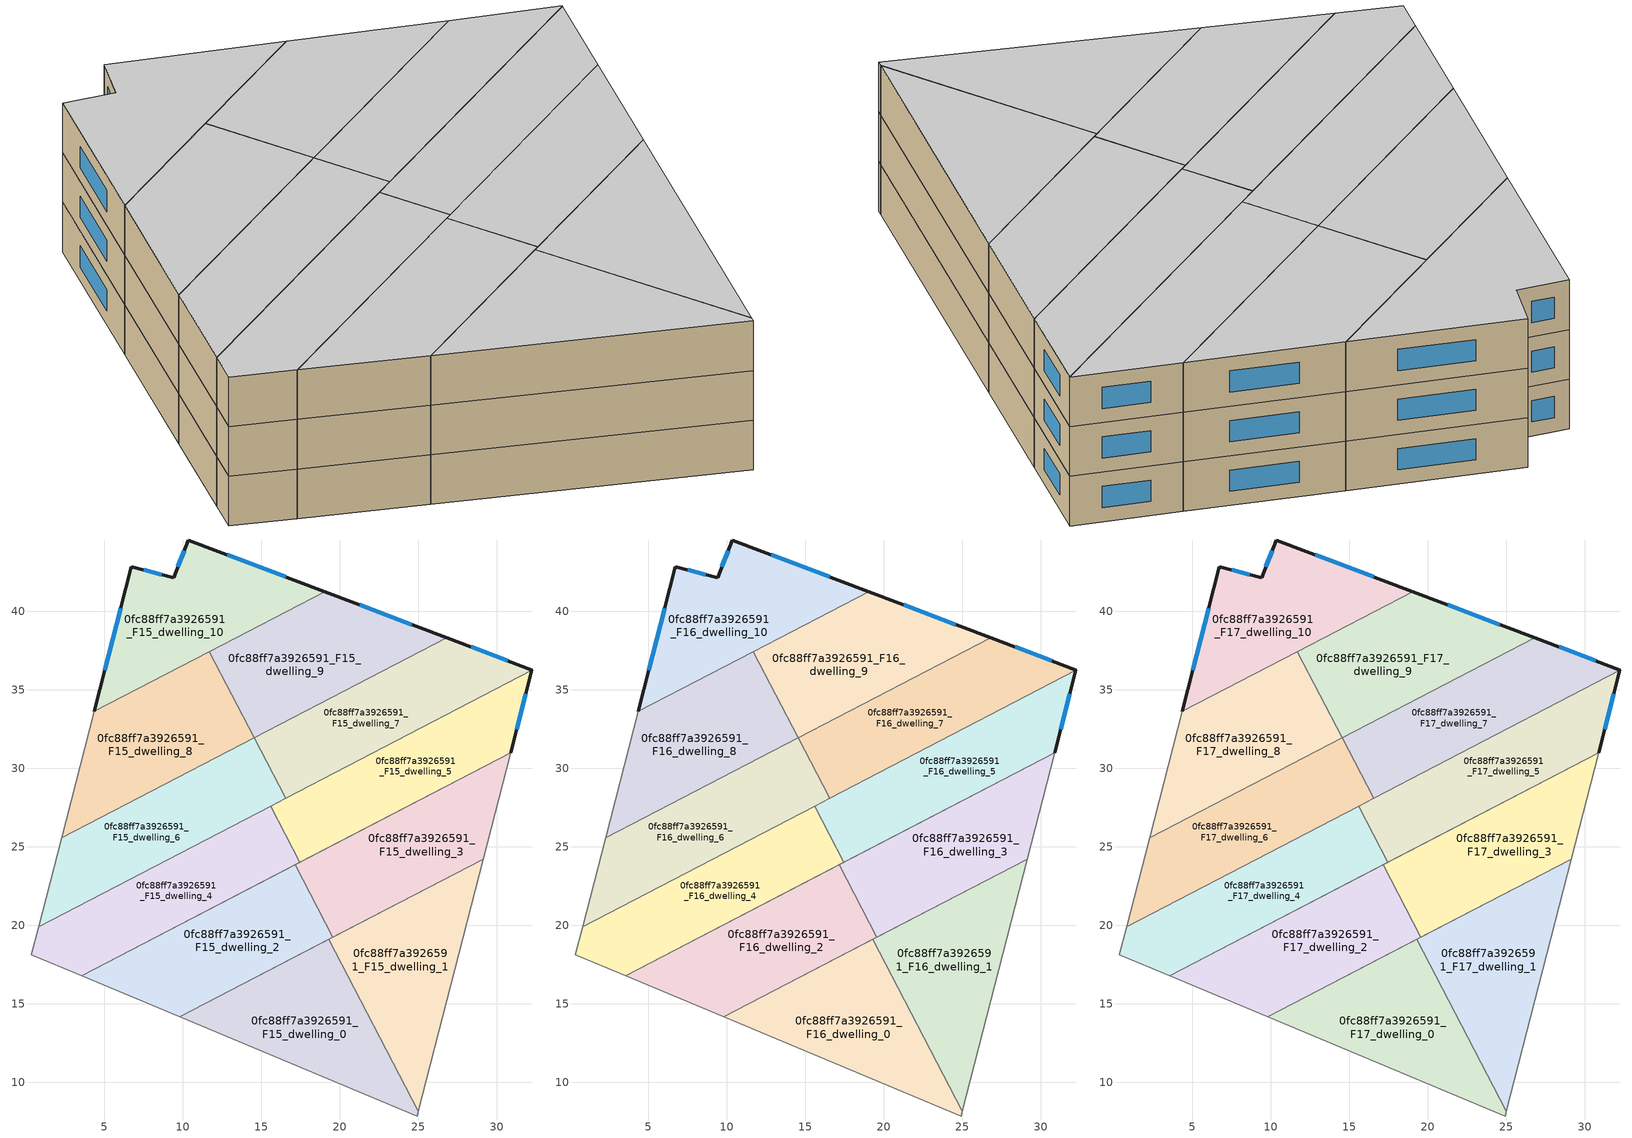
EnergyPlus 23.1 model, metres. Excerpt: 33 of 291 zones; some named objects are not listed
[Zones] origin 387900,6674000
0fc88ff7a3926591_F15_dwelling_0
 floor to 0fc88ff7a3926591_F14_dwelling_0 (EU_floor_Construction): 19.32,19.11 25,8.15 24.93,7.87 9.83,14.18 z45
 wall adiabatic (EU_wall_Construction): 19.32,19.11 9.83,14.18 24.93,7.87 25,8.15 z45:48
 wall to 0fc88ff7a3926591_F15_dwelling_1 (EU_wall_Construction): 25,8.15 19.32,19.11 z45:48
0fc88ff7a3926591_F15_dwelling_1
 floor to 0fc88ff7a3926591_F14_dwelling_1 (EU_floor_Construction): 29.14,24.21 25,8.15 19.32,19.11 z45
 wall adiabatic (EU_wall_Construction): 25,8.15 29.14,24.21 19.32,19.11 z45:48
0fc88ff7a3926591_F15_dwelling_10
 floor to 0fc88ff7a3926591_F14_dwelling_10 (EU_floor_Construction): 19.05,41.24 4.37,33.62 6.75,42.83 9.45,42.13 10.36,44.53 z45
 wall outside (EU_wall_Construction): 19.05,41.24 10.36,44.53 9.45,42.13 6.75,42.83 4.37,33.62 z45:48
 wall to 0fc88ff7a3926591_F15_dwelling_9 (EU_wall_Construction): 11.71,37.43 19.05,41.24 z45:48
 wall to 0fc88ff7a3926591_F15_dwelling_8 (EU_wall_Construction): 4.37,33.62 11.71,37.43 z45:48
 window (EU_Window_Construction): 6.07,40.2 5.05,36.25 / 8.68,42.33 7.52,42.63 / 10.1,43.85 9.71,42.82 / 16.57,42.18 12.84,43.59 z45.86:47.14
0fc88ff7a3926591_F15_dwelling_2
 floor to 0fc88ff7a3926591_F14_dwelling_2 (EU_floor_Construction): 17.16,23.85 19.56,19.24 9.83,14.18 3.58,16.8 z45
 wall adiabatic (EU_wall_Construction): 17.16,23.85 3.58,16.8 9.83,14.18 19.56,19.24 z45:48
 wall to 0fc88ff7a3926591_F15_dwelling_3 (EU_wall_Construction): 19.56,19.24 17.16,23.85 z45:48
0fc88ff7a3926591_F15_dwelling_3
 floor to 0fc88ff7a3926591_F14_dwelling_3 (EU_floor_Construction): 30.89,30.98 29.14,24.21 19.56,19.24 17.16,23.85 z45
 wall adiabatic (EU_wall_Construction): 19.56,19.24 29.14,24.21 30.89,30.98 17.16,23.85 z45:48
0fc88ff7a3926591_F15_dwelling_4
 floor to 0fc88ff7a3926591_F14_dwelling_4 (EU_floor_Construction): 15.61,27.6 17.47,24.01 3.58,16.8 0.38,18.14 0.84,19.93 z45
 wall to 0fc88ff7a3926591_F15_dwelling_5 (EU_wall_Construction): 17.47,24.01 15.61,27.6 z45:48
 wall adiabatic (EU_wall_Construction): 15.61,27.6 0.84,19.93 0.38,18.14 3.58,16.8 17.47,24.01 z45:48
0fc88ff7a3926591_F15_dwelling_5
 floor to 0fc88ff7a3926591_F14_dwelling_5 (EU_floor_Construction): 32.24,36.23 30.89,30.98 17.47,24.01 15.61,27.6 z45
 wall outside (EU_wall_Construction): 30.89,30.98 32.24,36.23 z45:48
 wall adiabatic (EU_wall_Construction): 17.47,24.01 30.89,30.98 z45:48
 wall to 0fc88ff7a3926591_F15_dwelling_7 (EU_wall_Construction): 32.24,36.23 16.56,28.09 z45:48
 wall to 0fc88ff7a3926591_F15_dwelling_6 (EU_wall_Construction): 16.56,28.09 15.61,27.6 z45:48
 window (EU_Window_Construction): 31.28,32.48 31.86,34.73 z45.86:47.14
0fc88ff7a3926591_F15_dwelling_6
 floor to 0fc88ff7a3926591_F14_dwelling_6 (EU_floor_Construction): 14.56,31.94 16.56,28.09 0.84,19.93 2.3,25.57 z45
 wall adiabatic (EU_wall_Construction): 14.56,31.94 2.3,25.57 0.84,19.93 15.61,27.6 z45:48
 wall to 0fc88ff7a3926591_F15_dwelling_7 (EU_wall_Construction): 16.56,28.09 14.56,31.94 z45:48
0fc88ff7a3926591_F15_dwelling_7
 floor to 0fc88ff7a3926591_F14_dwelling_7 (EU_floor_Construction): 32.25,36.25 32.24,36.23 16.56,28.09 14.56,31.94 26.82,38.31 z45
 wall outside (EU_wall_Construction): 32.24,36.23 32.25,36.25 26.82,38.31 z45:48
 wall to 0fc88ff7a3926591_F15_dwelling_9 (EU_wall_Construction): 26.82,38.31 14.56,31.94 z45:48
 window (EU_Window_Construction): 30.7,36.84 28.37,37.72 z45.86:47.14
0fc88ff7a3926591_F15_dwelling_8
 floor to 0fc88ff7a3926591_F14_dwelling_8 (EU_floor_Construction): 11.71,37.43 14.56,31.94 2.3,25.57 4.37,33.62 z45
 wall adiabatic (EU_wall_Construction): 4.37,33.62 2.3,25.57 14.56,31.94 z45:48
 wall to 0fc88ff7a3926591_F15_dwelling_9 (EU_wall_Construction): 14.56,31.94 11.71,37.43 z45:48
0fc88ff7a3926591_F15_dwelling_9
 floor to 0fc88ff7a3926591_F14_dwelling_9 (EU_floor_Construction): 26.82,38.31 14.56,31.94 11.71,37.43 19.05,41.24 z45
 wall outside (EU_wall_Construction): 26.82,38.31 19.05,41.24 z45:48
 window (EU_Window_Construction): 24.6,39.15 21.27,40.4 z45.86:47.14
0fc88ff7a3926591_F16_dwelling_0
 floor to 0fc88ff7a3926591_F15_dwelling_0 (EU_floor_Construction): 19.32,19.11 25,8.15 24.93,7.87 9.83,14.18 z48
 wall adiabatic (EU_wall_Construction): 19.32,19.11 9.83,14.18 24.93,7.87 25,8.15 z48:51
 wall to 0fc88ff7a3926591_F16_dwelling_1 (EU_wall_Construction): 25,8.15 19.32,19.11 z48:51
0fc88ff7a3926591_F16_dwelling_1
 floor to 0fc88ff7a3926591_F15_dwelling_1 (EU_floor_Construction): 29.14,24.21 25,8.15 19.32,19.11 z48
 wall adiabatic (EU_wall_Construction): 25,8.15 29.14,24.21 19.32,19.11 z48:51
0fc88ff7a3926591_F16_dwelling_10
 floor to 0fc88ff7a3926591_F15_dwelling_10 (EU_floor_Construction): 19.05,41.24 4.37,33.62 6.75,42.83 9.45,42.13 10.36,44.53 z48
 wall outside (EU_wall_Construction): 19.05,41.24 10.36,44.53 9.45,42.13 6.75,42.83 4.37,33.62 z48:51
 wall to 0fc88ff7a3926591_F16_dwelling_9 (EU_wall_Construction): 11.71,37.43 19.05,41.24 z48:51
 wall to 0fc88ff7a3926591_F16_dwelling_8 (EU_wall_Construction): 4.37,33.62 11.71,37.43 z48:51
 window (EU_Window_Construction): 6.07,40.2 5.05,36.25 / 8.68,42.33 7.52,42.63 / 10.1,43.85 9.71,42.82 / 16.57,42.18 12.84,43.59 z48.86:50.14
0fc88ff7a3926591_F16_dwelling_2
 floor to 0fc88ff7a3926591_F15_dwelling_2 (EU_floor_Construction): 17.16,23.85 19.56,19.24 9.83,14.18 3.58,16.8 z48
 wall adiabatic (EU_wall_Construction): 17.16,23.85 3.58,16.8 9.83,14.18 19.56,19.24 z48:51
 wall to 0fc88ff7a3926591_F16_dwelling_3 (EU_wall_Construction): 19.56,19.24 17.16,23.85 z48:51
0fc88ff7a3926591_F16_dwelling_3
 floor to 0fc88ff7a3926591_F15_dwelling_3 (EU_floor_Construction): 30.89,30.98 29.14,24.21 19.56,19.24 17.16,23.85 z48
 wall adiabatic (EU_wall_Construction): 19.56,19.24 29.14,24.21 30.89,30.98 17.16,23.85 z48:51
0fc88ff7a3926591_F16_dwelling_4
 floor to 0fc88ff7a3926591_F15_dwelling_4 (EU_floor_Construction): 15.61,27.6 17.47,24.01 3.58,16.8 0.38,18.14 0.84,19.93 z48
 wall to 0fc88ff7a3926591_F16_dwelling_5 (EU_wall_Construction): 17.47,24.01 15.61,27.6 z48:51
 wall adiabatic (EU_wall_Construction): 15.61,27.6 0.84,19.93 0.38,18.14 3.58,16.8 17.47,24.01 z48:51
0fc88ff7a3926591_F16_dwelling_5
 floor to 0fc88ff7a3926591_F15_dwelling_5 (EU_floor_Construction): 32.24,36.23 30.89,30.98 17.47,24.01 15.61,27.6 z48
 wall outside (EU_wall_Construction): 30.89,30.98 32.24,36.23 z48:51
 wall adiabatic (EU_wall_Construction): 17.47,24.01 30.89,30.98 z48:51
 wall to 0fc88ff7a3926591_F16_dwelling_7 (EU_wall_Construction): 32.24,36.23 16.56,28.09 z48:51
 wall to 0fc88ff7a3926591_F16_dwelling_6 (EU_wall_Construction): 16.56,28.09 15.61,27.6 z48:51
 window (EU_Window_Construction): 31.28,32.48 31.86,34.73 z48.86:50.14
0fc88ff7a3926591_F16_dwelling_6
 floor to 0fc88ff7a3926591_F15_dwelling_6 (EU_floor_Construction): 14.56,31.94 16.56,28.09 0.84,19.93 2.3,25.57 z48
 wall adiabatic (EU_wall_Construction): 14.56,31.94 2.3,25.57 0.84,19.93 15.61,27.6 z48:51
 wall to 0fc88ff7a3926591_F16_dwelling_7 (EU_wall_Construction): 16.56,28.09 14.56,31.94 z48:51
0fc88ff7a3926591_F16_dwelling_7
 floor to 0fc88ff7a3926591_F15_dwelling_7 (EU_floor_Construction): 32.25,36.25 32.24,36.23 16.56,28.09 14.56,31.94 26.82,38.31 z48
 wall outside (EU_wall_Construction): 32.24,36.23 32.25,36.25 26.82,38.31 z48:51
 wall to 0fc88ff7a3926591_F16_dwelling_9 (EU_wall_Construction): 26.82,38.31 14.56,31.94 z48:51
 window (EU_Window_Construction): 30.7,36.84 28.37,37.72 z48.86:50.14
0fc88ff7a3926591_F16_dwelling_8
 floor to 0fc88ff7a3926591_F15_dwelling_8 (EU_floor_Construction): 11.71,37.43 14.56,31.94 2.3,25.57 4.37,33.62 z48
 wall adiabatic (EU_wall_Construction): 4.37,33.62 2.3,25.57 14.56,31.94 z48:51
 wall to 0fc88ff7a3926591_F16_dwelling_9 (EU_wall_Construction): 14.56,31.94 11.71,37.43 z48:51
0fc88ff7a3926591_F16_dwelling_9
 floor to 0fc88ff7a3926591_F15_dwelling_9 (EU_floor_Construction): 26.82,38.31 14.56,31.94 11.71,37.43 19.05,41.24 z48
 wall outside (EU_wall_Construction): 26.82,38.31 19.05,41.24 z48:51
 window (EU_Window_Construction): 24.6,39.15 21.27,40.4 z48.86:50.14
0fc88ff7a3926591_F17_dwelling_0
 floor to 0fc88ff7a3926591_F16_dwelling_0 (EU_floor_Construction): 19.32,19.11 25,8.15 24.93,7.87 9.83,14.18 z51
 wall adiabatic (EU_wall_Construction): 19.32,19.11 9.83,14.18 24.93,7.87 25,8.15 z51:54
 wall to 0fc88ff7a3926591_F17_dwelling_1 (EU_wall_Construction): 25,8.15 19.32,19.11 z51:54
 ceiling to 0fc88ff7a3926591_F18_dwelling_0 (EU_floor_Construction): 24.93,7.87 25,8.15 19.32,19.11 9.83,14.18 z54
0fc88ff7a3926591_F17_dwelling_1
 floor to 0fc88ff7a3926591_F16_dwelling_1 (EU_floor_Construction): 29.14,24.21 25,8.15 19.32,19.11 z51
 wall adiabatic (EU_wall_Construction): 25,8.15 29.14,24.21 19.32,19.11 z51:54
 ceiling to 0fc88ff7a3926591_F18_dwelling_1 (EU_floor_Construction): 25,8.15 29.14,24.21 19.32,19.11 z54
0fc88ff7a3926591_F17_dwelling_10
 floor to 0fc88ff7a3926591_F16_dwelling_10 (EU_floor_Construction): 19.05,41.24 4.37,33.62 6.75,42.83 9.45,42.13 10.36,44.53 z51
 wall outside (EU_wall_Construction): 19.05,41.24 10.36,44.53 9.45,42.13 6.75,42.83 4.37,33.62 z51:54
 wall to 0fc88ff7a3926591_F17_dwelling_9 (EU_wall_Construction): 11.71,37.43 19.05,41.24 z51:54
 wall to 0fc88ff7a3926591_F17_dwelling_8 (EU_wall_Construction): 4.37,33.62 11.71,37.43 z51:54
 window (EU_Window_Construction): 6.07,40.2 5.05,36.25 / 8.68,42.33 7.52,42.63 / 10.1,43.85 9.71,42.82 / 16.57,42.18 12.84,43.59 z51.86:53.14
 ceiling to 0fc88ff7a3926591_F18_dwelling_10 (EU_floor_Construction): 19.05,41.24 10.36,44.53 9.45,42.13 6.75,42.83 4.37,33.62 z54
0fc88ff7a3926591_F17_dwelling_2
 floor to 0fc88ff7a3926591_F16_dwelling_2 (EU_floor_Construction): 17.16,23.85 19.56,19.24 9.83,14.18 3.58,16.8 z51
 wall adiabatic (EU_wall_Construction): 17.16,23.85 3.58,16.8 9.83,14.18 19.56,19.24 z51:54
 wall to 0fc88ff7a3926591_F17_dwelling_3 (EU_wall_Construction): 19.56,19.24 17.16,23.85 z51:54
 ceiling to 0fc88ff7a3926591_F18_dwelling_2 (EU_floor_Construction): 19.56,19.24 17.16,23.85 3.58,16.8 9.83,14.18 z54
0fc88ff7a3926591_F17_dwelling_3
 floor to 0fc88ff7a3926591_F16_dwelling_3 (EU_floor_Construction): 30.89,30.98 29.14,24.21 19.56,19.24 17.16,23.85 z51
 wall adiabatic (EU_wall_Construction): 19.56,19.24 29.14,24.21 30.89,30.98 17.16,23.85 z51:54
 ceiling to 0fc88ff7a3926591_F18_dwelling_3 (EU_floor_Construction): 29.14,24.21 30.89,30.98 17.16,23.85 19.56,19.24 z54
0fc88ff7a3926591_F17_dwelling_4
 floor to 0fc88ff7a3926591_F16_dwelling_4 (EU_floor_Construction): 15.61,27.6 17.47,24.01 3.58,16.8 0.38,18.14 0.84,19.93 z51
 wall to 0fc88ff7a3926591_F17_dwelling_5 (EU_wall_Construction): 17.47,24.01 15.61,27.6 z51:54
 wall adiabatic (EU_wall_Construction): 15.61,27.6 0.84,19.93 0.38,18.14 3.58,16.8 17.47,24.01 z51:54
 ceiling to 0fc88ff7a3926591_F18_dwelling_4 (EU_floor_Construction): 17.47,24.01 15.61,27.6 0.84,19.93 0.38,18.14 3.58,16.8 z54
0fc88ff7a3926591_F17_dwelling_5
 floor to 0fc88ff7a3926591_F16_dwelling_5 (EU_floor_Construction): 32.24,36.23 30.89,30.98 17.47,24.01 15.61,27.6 z51
 wall outside (EU_wall_Construction): 30.89,30.98 32.24,36.23 z51:54
 wall adiabatic (EU_wall_Construction): 17.47,24.01 30.89,30.98 z51:54
 wall to 0fc88ff7a3926591_F17_dwelling_7 (EU_wall_Construction): 32.24,36.23 16.56,28.09 z51:54
 wall to 0fc88ff7a3926591_F17_dwelling_6 (EU_wall_Construction): 16.56,28.09 15.61,27.6 z51:54
 window (EU_Window_Construction): 31.28,32.48 31.86,34.73 z51.86:53.14
 ceiling to 0fc88ff7a3926591_F18_dwelling_5 (EU_floor_Construction): 30.89,30.98 32.24,36.23 15.61,27.6 17.47,24.01 z54
0fc88ff7a3926591_F17_dwelling_6
 floor to 0fc88ff7a3926591_F16_dwelling_6 (EU_floor_Construction): 14.56,31.94 16.56,28.09 0.84,19.93 2.3,25.57 z51
 wall adiabatic (EU_wall_Construction): 14.56,31.94 2.3,25.57 0.84,19.93 15.61,27.6 z51:54
 wall to 0fc88ff7a3926591_F17_dwelling_7 (EU_wall_Construction): 16.56,28.09 14.56,31.94 z51:54
 ceiling to 0fc88ff7a3926591_F18_dwelling_6 (EU_floor_Construction): 16.56,28.09 14.56,31.94 2.3,25.57 0.84,19.93 z54
0fc88ff7a3926591_F17_dwelling_7
 floor to 0fc88ff7a3926591_F16_dwelling_7 (EU_floor_Construction): 32.25,36.25 32.24,36.23 16.56,28.09 14.56,31.94 26.82,38.31 z51
 wall outside (EU_wall_Construction): 32.24,36.23 32.25,36.25 26.82,38.31 z51:54
 wall to 0fc88ff7a3926591_F17_dwelling_9 (EU_wall_Construction): 26.82,38.31 14.56,31.94 z51:54
 window (EU_Window_Construction): 30.7,36.84 28.37,37.72 z51.86:53.14
 ceiling to 0fc88ff7a3926591_F18_dwelling_7 (EU_floor_Construction): 32.24,36.23 32.25,36.25 26.82,38.31 14.56,31.94 16.56,28.09 z54
0fc88ff7a3926591_F17_dwelling_8
 floor to 0fc88ff7a3926591_F16_dwelling_8 (EU_floor_Construction): 11.71,37.43 14.56,31.94 2.3,25.57 4.37,33.62 z51
 wall adiabatic (EU_wall_Construction): 4.37,33.62 2.3,25.57 14.56,31.94 z51:54
 wall to 0fc88ff7a3926591_F17_dwelling_9 (EU_wall_Construction): 14.56,31.94 11.71,37.43 z51:54
 ceiling to 0fc88ff7a3926591_F18_dwelling_8 (EU_floor_Construction): 14.56,31.94 11.71,37.43 4.37,33.62 2.3,25.57 z54
0fc88ff7a3926591_F17_dwelling_9
 floor to 0fc88ff7a3926591_F16_dwelling_9 (EU_floor_Construction): 26.82,38.31 14.56,31.94 11.71,37.43 19.05,41.24 z51
 wall outside (EU_wall_Construction): 26.82,38.31 19.05,41.24 z51:54
 window (EU_Window_Construction): 24.6,39.15 21.27,40.4 z51.86:53.14
 ceiling to 0fc88ff7a3926591_F18_dwelling_9 (EU_floor_Construction): 26.82,38.31 19.05,41.24 11.71,37.43 14.56,31.94 z54
[Building]
EU S2 Campaign: North Axis=0; Terrain=City; Solar Distribution=FullExterior
[Site:Location]
Helsinki-Vantaa.AP: Latitude=60.317; Longitude=24.963; Time Zone=2; Elevation=54.6
[SizingPeriod:WeatherFileDays]
AnnualSizingPeriod: Begin Month=1; Begin Day of Month=1; End Month=12; End Day of Month=31; Day of Week for Start Day=Monday; Use Weather File Daylight Saving Period=No; Use Weather File Rain and Snow Indicators=No
[MATERIAL]
EU_InternalMass_Material: Roughness=MediumRough; Thickness=0.1; Conductivity=1; Density=1800; Specific Heat=900; Thermal Absorptance=0.9; Solar Absorptance=0.7; Visible Absorptance=0.7
[MATERIAL:NOMASS] Roughness=MediumRough; Thermal Absorptance=0.9; Solar Absorptance=0.7; Visible Absorptance=0.7
Name | Thermal Resistance
EU_wall_NoMass | 5.91765
EU_floor_NoMass | 6.2875
[WINDOWMATERIAL:SIMPLEGLAZINGSYSTEM]
EU_Window_SimpleGlazing: UFactor=0.994035; Solar Heat Gain Coefficient=0.7; Visible Transmittance=0.7
[CONSTRUCTION]
EU_wall_Construction: EU_wall_NoMass
EU_floor_Construction: EU_floor_NoMass
EU_Window_Construction: EU_Window_SimpleGlazing
EU_InternalMass_Construction: EU_InternalMass_Material
[ZONE] Type=1; Multiplier=1; Ceiling Height=autocalculate; Floor Area=autocalculate; Part of Total Floor Area=Yes
Name | Volume
0fc88ff7a3926591_F15_dwelling_0; 0fc88ff7a3926591_F16_dwelling_0; 0fc88ff7a3926591_F17_dwelling_0 | 205.042
0fc88ff7a3926591_F15_dwelling_1; 0fc88ff7a3926591_F16_dwelling_1; 0fc88ff7a3926591_F17_dwelling_1; 0fc88ff7a3926591_F15_dwelling_4; 0fc88ff7a3926591_F16_dwelling_4; 0fc88ff7a3926591_F17_dwelling_4 | 205.062
0fc88ff7a3926591_F15_dwelling_10; 0fc88ff7a3926591_F16_dwelling_10; 0fc88ff7a3926591_F17_dwelling_10 | 205.033
0fc88ff7a3926591_F15_dwelling_2; 0fc88ff7a3926591_F16_dwelling_2; 0fc88ff7a3926591_F17_dwelling_2 | 205.032
0fc88ff7a3926591_F15_dwelling_3; 0fc88ff7a3926591_F16_dwelling_3; 0fc88ff7a3926591_F17_dwelling_3 | 205.044
0fc88ff7a3926591_F15_dwelling_5; 0fc88ff7a3926591_F16_dwelling_5; 0fc88ff7a3926591_F17_dwelling_5 | 205.072
0fc88ff7a3926591_F15_dwelling_6; 0fc88ff7a3926591_F16_dwelling_6; 0fc88ff7a3926591_F17_dwelling_6 | 205.061
0fc88ff7a3926591_F15_dwelling_7; 0fc88ff7a3926591_F16_dwelling_7; 0fc88ff7a3926591_F17_dwelling_7 | 205.056
0fc88ff7a3926591_F15_dwelling_8; 0fc88ff7a3926591_F16_dwelling_8; 0fc88ff7a3926591_F17_dwelling_8 | 205.05
0fc88ff7a3926591_F15_dwelling_9; 0fc88ff7a3926591_F16_dwelling_9; 0fc88ff7a3926591_F17_dwelling_9 | 205.051
[INTERNALMASS] Construction=EU_InternalMass_Construction
Name | Zone or ZoneList | Surface Area
0fc88ff7a3926591_F15_dwelling_0_EU_InternalMass | 0fc88ff7a3926591_F15_dwelling_0 | 68.3503
0fc88ff7a3926591_F15_dwelling_1_EU_InternalMass | 0fc88ff7a3926591_F15_dwelling_1 | 68.3512
0fc88ff7a3926591_F15_dwelling_2_EU_InternalMass | 0fc88ff7a3926591_F15_dwelling_2 | 68.3423
0fc88ff7a3926591_F15_dwelling_3_EU_InternalMass | 0fc88ff7a3926591_F15_dwelling_3 | 68.3493
0fc88ff7a3926591_F15_dwelling_4_EU_InternalMass | 0fc88ff7a3926591_F15_dwelling_4 | 68.3543
0fc88ff7a3926591_F15_dwelling_5_EU_InternalMass | 0fc88ff7a3926591_F15_dwelling_5 | 68.3589
0fc88ff7a3926591_F15_dwelling_6_EU_InternalMass | 0fc88ff7a3926591_F15_dwelling_6 | 68.3533
0fc88ff7a3926591_F15_dwelling_7_EU_InternalMass | 0fc88ff7a3926591_F15_dwelling_7 | 68.3509
0fc88ff7a3926591_F15_dwelling_8_EU_InternalMass | 0fc88ff7a3926591_F15_dwelling_8 | 68.3507
0fc88ff7a3926591_F15_dwelling_9_EU_InternalMass | 0fc88ff7a3926591_F15_dwelling_9 | 68.3516
0fc88ff7a3926591_F15_dwelling_10_EU_InternalMass | 0fc88ff7a3926591_F15_dwelling_10 | 68.3442
0fc88ff7a3926591_F16_dwelling_0_EU_InternalMass | 0fc88ff7a3926591_F16_dwelling_0 | 68.3503
0fc88ff7a3926591_F16_dwelling_1_EU_InternalMass | 0fc88ff7a3926591_F16_dwelling_1 | 68.3512
0fc88ff7a3926591_F16_dwelling_2_EU_InternalMass | 0fc88ff7a3926591_F16_dwelling_2 | 68.3423
0fc88ff7a3926591_F16_dwelling_3_EU_InternalMass | 0fc88ff7a3926591_F16_dwelling_3 | 68.3493
0fc88ff7a3926591_F16_dwelling_4_EU_InternalMass | 0fc88ff7a3926591_F16_dwelling_4 | 68.3543
0fc88ff7a3926591_F16_dwelling_5_EU_InternalMass | 0fc88ff7a3926591_F16_dwelling_5 | 68.3589
0fc88ff7a3926591_F16_dwelling_6_EU_InternalMass | 0fc88ff7a3926591_F16_dwelling_6 | 68.3533
0fc88ff7a3926591_F16_dwelling_7_EU_InternalMass | 0fc88ff7a3926591_F16_dwelling_7 | 68.3509
0fc88ff7a3926591_F16_dwelling_8_EU_InternalMass | 0fc88ff7a3926591_F16_dwelling_8 | 68.3507
0fc88ff7a3926591_F16_dwelling_9_EU_InternalMass | 0fc88ff7a3926591_F16_dwelling_9 | 68.3516
0fc88ff7a3926591_F16_dwelling_10_EU_InternalMass | 0fc88ff7a3926591_F16_dwelling_10 | 68.3442
0fc88ff7a3926591_F17_dwelling_0_EU_InternalMass | 0fc88ff7a3926591_F17_dwelling_0 | 68.3503
0fc88ff7a3926591_F17_dwelling_1_EU_InternalMass | 0fc88ff7a3926591_F17_dwelling_1 | 68.3512
0fc88ff7a3926591_F17_dwelling_2_EU_InternalMass | 0fc88ff7a3926591_F17_dwelling_2 | 68.3423
0fc88ff7a3926591_F17_dwelling_3_EU_InternalMass | 0fc88ff7a3926591_F17_dwelling_3 | 68.3493
0fc88ff7a3926591_F17_dwelling_4_EU_InternalMass | 0fc88ff7a3926591_F17_dwelling_4 | 68.3543
0fc88ff7a3926591_F17_dwelling_5_EU_InternalMass | 0fc88ff7a3926591_F17_dwelling_5 | 68.3589
0fc88ff7a3926591_F17_dwelling_6_EU_InternalMass | 0fc88ff7a3926591_F17_dwelling_6 | 68.3533
0fc88ff7a3926591_F17_dwelling_7_EU_InternalMass | 0fc88ff7a3926591_F17_dwelling_7 | 68.3509
0fc88ff7a3926591_F17_dwelling_8_EU_InternalMass | 0fc88ff7a3926591_F17_dwelling_8 | 68.3507
0fc88ff7a3926591_F17_dwelling_9_EU_InternalMass | 0fc88ff7a3926591_F17_dwelling_9 | 68.3516
0fc88ff7a3926591_F17_dwelling_10_EU_InternalMass | 0fc88ff7a3926591_F17_dwelling_10 | 68.3442
[OTHEREQUIPMENT] Fuel Type=Electricity; Design Level Calculation Method=Watts/Area; Power per Zone Floor Area=1; Fraction Latent=0; Fraction Radiant=0; Fraction Lost=0; Carbon Dioxide Generation Rate=0; EndUse Subcategory=EU_Step8_InternalGains
Name | Zone or ZoneList or Space or SpaceList | Schedule
EU_Step8_InternalGain_0fc88ff7a3926591_F15_dwelling_0_f000 | 0fc88ff7a3926591_F15_dwelling_0 | EU_Step8_GainSchedule_0fc88ff7a3926591_F15_dwelling_0_f000
EU_Step8_InternalGain_0fc88ff7a3926591_F15_dwelling_1_f000 | 0fc88ff7a3926591_F15_dwelling_1 | EU_Step8_GainSchedule_0fc88ff7a3926591_F15_dwelling_1_f000
EU_Step8_InternalGain_0fc88ff7a3926591_F15_dwelling_2_f000 | 0fc88ff7a3926591_F15_dwelling_2 | EU_Step8_GainSchedule_0fc88ff7a3926591_F15_dwelling_2_f000
EU_Step8_InternalGain_0fc88ff7a3926591_F15_dwelling_3_f000 | 0fc88ff7a3926591_F15_dwelling_3 | EU_Step8_GainSchedule_0fc88ff7a3926591_F15_dwelling_3_f000
EU_Step8_InternalGain_0fc88ff7a3926591_F15_dwelling_4_f000 | 0fc88ff7a3926591_F15_dwelling_4 | EU_Step8_GainSchedule_0fc88ff7a3926591_F15_dwelling_4_f000
EU_Step8_InternalGain_0fc88ff7a3926591_F15_dwelling_5_f000 | 0fc88ff7a3926591_F15_dwelling_5 | EU_Step8_GainSchedule_0fc88ff7a3926591_F15_dwelling_5_f000
EU_Step8_InternalGain_0fc88ff7a3926591_F15_dwelling_6_f000 | 0fc88ff7a3926591_F15_dwelling_6 | EU_Step8_GainSchedule_0fc88ff7a3926591_F15_dwelling_6_f000
EU_Step8_InternalGain_0fc88ff7a3926591_F15_dwelling_7_f000 | 0fc88ff7a3926591_F15_dwelling_7 | EU_Step8_GainSchedule_0fc88ff7a3926591_F15_dwelling_7_f000
EU_Step8_InternalGain_0fc88ff7a3926591_F15_dwelling_8_f000 | 0fc88ff7a3926591_F15_dwelling_8 | EU_Step8_GainSchedule_0fc88ff7a3926591_F15_dwelling_8_f000
EU_Step8_InternalGain_0fc88ff7a3926591_F15_dwelling_9_f000 | 0fc88ff7a3926591_F15_dwelling_9 | EU_Step8_GainSchedule_0fc88ff7a3926591_F15_dwelling_9_f000
EU_Step8_InternalGain_0fc88ff7a3926591_F15_dwelling_10_f000 | 0fc88ff7a3926591_F15_dwelling_10 | EU_Step8_GainSchedule_0fc88ff7a3926591_F15_dwelling_10_f000
EU_Step8_InternalGain_0fc88ff7a3926591_F16_dwelling_0_f000 | 0fc88ff7a3926591_F16_dwelling_0 | EU_Step8_GainSchedule_0fc88ff7a3926591_F16_dwelling_0_f000
EU_Step8_InternalGain_0fc88ff7a3926591_F16_dwelling_1_f000 | 0fc88ff7a3926591_F16_dwelling_1 | EU_Step8_GainSchedule_0fc88ff7a3926591_F16_dwelling_1_f000
EU_Step8_InternalGain_0fc88ff7a3926591_F16_dwelling_2_f000 | 0fc88ff7a3926591_F16_dwelling_2 | EU_Step8_GainSchedule_0fc88ff7a3926591_F16_dwelling_2_f000
EU_Step8_InternalGain_0fc88ff7a3926591_F16_dwelling_3_f000 | 0fc88ff7a3926591_F16_dwelling_3 | EU_Step8_GainSchedule_0fc88ff7a3926591_F16_dwelling_3_f000
EU_Step8_InternalGain_0fc88ff7a3926591_F16_dwelling_4_f000 | 0fc88ff7a3926591_F16_dwelling_4 | EU_Step8_GainSchedule_0fc88ff7a3926591_F16_dwelling_4_f000
EU_Step8_InternalGain_0fc88ff7a3926591_F16_dwelling_5_f000 | 0fc88ff7a3926591_F16_dwelling_5 | EU_Step8_GainSchedule_0fc88ff7a3926591_F16_dwelling_5_f000
EU_Step8_InternalGain_0fc88ff7a3926591_F16_dwelling_6_f000 | 0fc88ff7a3926591_F16_dwelling_6 | EU_Step8_GainSchedule_0fc88ff7a3926591_F16_dwelling_6_f000
EU_Step8_InternalGain_0fc88ff7a3926591_F16_dwelling_7_f000 | 0fc88ff7a3926591_F16_dwelling_7 | EU_Step8_GainSchedule_0fc88ff7a3926591_F16_dwelling_7_f000
EU_Step8_InternalGain_0fc88ff7a3926591_F16_dwelling_8_f000 | 0fc88ff7a3926591_F16_dwelling_8 | EU_Step8_GainSchedule_0fc88ff7a3926591_F16_dwelling_8_f000
EU_Step8_InternalGain_0fc88ff7a3926591_F16_dwelling_9_f000 | 0fc88ff7a3926591_F16_dwelling_9 | EU_Step8_GainSchedule_0fc88ff7a3926591_F16_dwelling_9_f000
EU_Step8_InternalGain_0fc88ff7a3926591_F16_dwelling_10_f000 | 0fc88ff7a3926591_F16_dwelling_10 | EU_Step8_GainSchedule_0fc88ff7a3926591_F16_dwelling_10_f000
EU_Step8_InternalGain_0fc88ff7a3926591_F17_dwelling_0_f000 | 0fc88ff7a3926591_F17_dwelling_0 | EU_Step8_GainSchedule_0fc88ff7a3926591_F17_dwelling_0_f000
EU_Step8_InternalGain_0fc88ff7a3926591_F17_dwelling_1_f000 | 0fc88ff7a3926591_F17_dwelling_1 | EU_Step8_GainSchedule_0fc88ff7a3926591_F17_dwelling_1_f000
EU_Step8_InternalGain_0fc88ff7a3926591_F17_dwelling_2_f000 | 0fc88ff7a3926591_F17_dwelling_2 | EU_Step8_GainSchedule_0fc88ff7a3926591_F17_dwelling_2_f000
EU_Step8_InternalGain_0fc88ff7a3926591_F17_dwelling_3_f000 | 0fc88ff7a3926591_F17_dwelling_3 | EU_Step8_GainSchedule_0fc88ff7a3926591_F17_dwelling_3_f000
EU_Step8_InternalGain_0fc88ff7a3926591_F17_dwelling_4_f000 | 0fc88ff7a3926591_F17_dwelling_4 | EU_Step8_GainSchedule_0fc88ff7a3926591_F17_dwelling_4_f000
EU_Step8_InternalGain_0fc88ff7a3926591_F17_dwelling_5_f000 | 0fc88ff7a3926591_F17_dwelling_5 | EU_Step8_GainSchedule_0fc88ff7a3926591_F17_dwelling_5_f000
EU_Step8_InternalGain_0fc88ff7a3926591_F17_dwelling_6_f000 | 0fc88ff7a3926591_F17_dwelling_6 | EU_Step8_GainSchedule_0fc88ff7a3926591_F17_dwelling_6_f000
EU_Step8_InternalGain_0fc88ff7a3926591_F17_dwelling_7_f000 | 0fc88ff7a3926591_F17_dwelling_7 | EU_Step8_GainSchedule_0fc88ff7a3926591_F17_dwelling_7_f000
EU_Step8_InternalGain_0fc88ff7a3926591_F17_dwelling_8_f000 | 0fc88ff7a3926591_F17_dwelling_8 | EU_Step8_GainSchedule_0fc88ff7a3926591_F17_dwelling_8_f000
EU_Step8_InternalGain_0fc88ff7a3926591_F17_dwelling_9_f000 | 0fc88ff7a3926591_F17_dwelling_9 | EU_Step8_GainSchedule_0fc88ff7a3926591_F17_dwelling_9_f000
EU_Step8_InternalGain_0fc88ff7a3926591_F17_dwelling_10_f000 | 0fc88ff7a3926591_F17_dwelling_10 | EU_Step8_GainSchedule_0fc88ff7a3926591_F17_dwelling_10_f000
[ZONEVENTILATION:DESIGNFLOWRATE] Schedule=EU_AlwaysOn; Design Flow Rate Calculation Method=AirChanges/Hour; Air Changes per Hour=0.596421; Ventilation Type=Natural; Fan Pressure Rise=0; Fan Total Efficiency=1; Constant Term Coefficient=1; Temperature Term Coefficient=0; Velocity Term Coefficient=0; Velocity Squared Term Coefficient=0; Minimum Indoor Temperature=-100; Maximum Indoor Temperature=100; Delta Temperature=-100; Minimum Outdoor Temperature=-100; Maximum Outdoor Temperature=100; Maximum Wind Speed=40
Name | Zone or ZoneList or Space or SpaceList
EU_ConstantAir_0fc88ff7a3926591_F15_dwelling_0 | 0fc88ff7a3926591_F15_dwelling_0
EU_ConstantAir_0fc88ff7a3926591_F15_dwelling_1 | 0fc88ff7a3926591_F15_dwelling_1
EU_ConstantAir_0fc88ff7a3926591_F15_dwelling_2 | 0fc88ff7a3926591_F15_dwelling_2
EU_ConstantAir_0fc88ff7a3926591_F15_dwelling_3 | 0fc88ff7a3926591_F15_dwelling_3
EU_ConstantAir_0fc88ff7a3926591_F15_dwelling_4 | 0fc88ff7a3926591_F15_dwelling_4
EU_ConstantAir_0fc88ff7a3926591_F15_dwelling_5 | 0fc88ff7a3926591_F15_dwelling_5
EU_ConstantAir_0fc88ff7a3926591_F15_dwelling_6 | 0fc88ff7a3926591_F15_dwelling_6
EU_ConstantAir_0fc88ff7a3926591_F15_dwelling_7 | 0fc88ff7a3926591_F15_dwelling_7
EU_ConstantAir_0fc88ff7a3926591_F15_dwelling_8 | 0fc88ff7a3926591_F15_dwelling_8
EU_ConstantAir_0fc88ff7a3926591_F15_dwelling_9 | 0fc88ff7a3926591_F15_dwelling_9
EU_ConstantAir_0fc88ff7a3926591_F15_dwelling_10 | 0fc88ff7a3926591_F15_dwelling_10
EU_ConstantAir_0fc88ff7a3926591_F16_dwelling_0 | 0fc88ff7a3926591_F16_dwelling_0
EU_ConstantAir_0fc88ff7a3926591_F16_dwelling_1 | 0fc88ff7a3926591_F16_dwelling_1
EU_ConstantAir_0fc88ff7a3926591_F16_dwelling_2 | 0fc88ff7a3926591_F16_dwelling_2
EU_ConstantAir_0fc88ff7a3926591_F16_dwelling_3 | 0fc88ff7a3926591_F16_dwelling_3
EU_ConstantAir_0fc88ff7a3926591_F16_dwelling_4 | 0fc88ff7a3926591_F16_dwelling_4
EU_ConstantAir_0fc88ff7a3926591_F16_dwelling_5 | 0fc88ff7a3926591_F16_dwelling_5
EU_ConstantAir_0fc88ff7a3926591_F16_dwelling_6 | 0fc88ff7a3926591_F16_dwelling_6
EU_ConstantAir_0fc88ff7a3926591_F16_dwelling_7 | 0fc88ff7a3926591_F16_dwelling_7
EU_ConstantAir_0fc88ff7a3926591_F16_dwelling_8 | 0fc88ff7a3926591_F16_dwelling_8
EU_ConstantAir_0fc88ff7a3926591_F16_dwelling_9 | 0fc88ff7a3926591_F16_dwelling_9
EU_ConstantAir_0fc88ff7a3926591_F16_dwelling_10 | 0fc88ff7a3926591_F16_dwelling_10
EU_ConstantAir_0fc88ff7a3926591_F17_dwelling_0 | 0fc88ff7a3926591_F17_dwelling_0
EU_ConstantAir_0fc88ff7a3926591_F17_dwelling_1 | 0fc88ff7a3926591_F17_dwelling_1
EU_ConstantAir_0fc88ff7a3926591_F17_dwelling_2 | 0fc88ff7a3926591_F17_dwelling_2
EU_ConstantAir_0fc88ff7a3926591_F17_dwelling_3 | 0fc88ff7a3926591_F17_dwelling_3
EU_ConstantAir_0fc88ff7a3926591_F17_dwelling_4 | 0fc88ff7a3926591_F17_dwelling_4
EU_ConstantAir_0fc88ff7a3926591_F17_dwelling_5 | 0fc88ff7a3926591_F17_dwelling_5
EU_ConstantAir_0fc88ff7a3926591_F17_dwelling_6 | 0fc88ff7a3926591_F17_dwelling_6
EU_ConstantAir_0fc88ff7a3926591_F17_dwelling_7 | 0fc88ff7a3926591_F17_dwelling_7
EU_ConstantAir_0fc88ff7a3926591_F17_dwelling_8 | 0fc88ff7a3926591_F17_dwelling_8
EU_ConstantAir_0fc88ff7a3926591_F17_dwelling_9 | 0fc88ff7a3926591_F17_dwelling_9
EU_ConstantAir_0fc88ff7a3926591_F17_dwelling_10 | 0fc88ff7a3926591_F17_dwelling_10
[HVACTEMPLATE:ZONE:IDEALLOADSAIRSYSTEM] System Availability Schedule=EU_AlwaysOn; Maximum Heating Supply Air Temperature=50; Minimum Cooling Supply Air Temperature=13; Maximum Heating Supply Air Humidity Ratio=0.0156; Minimum Cooling Supply Air Humidity Ratio=0.0077; Heating Limit=NoLimit; Cooling Limit=NoLimit; Heating Availability Schedule=EU_AlwaysOn; Cooling Availability Schedule=EU_CoolingOff; Dehumidification Control Type=ConstantSensibleHeatRatio; Cooling Sensible Heat Ratio=0.7; Dehumidification Setpoint=60; Humidification Control Type=None; Humidification Setpoint=30; Outdoor Air Method=None; Outdoor Air Flow Rate per Person=0.00944; Outdoor Air Flow Rate per Zone Floor Area=0; Outdoor Air Flow Rate per Zone=0; Demand Controlled Ventilation Type=None; Outdoor Air Economizer Type=NoEconomizer; Heat Recovery Type=None; Sensible Heat Recovery Effectiveness=0.7; Latent Heat Recovery Effectiveness=0.65
Name | Template Thermostat
0fc88ff7a3926591_F15_dwelling_0 | EU_HeatOnly_0fc88ff7a3926591_F15_dwelling_0
0fc88ff7a3926591_F15_dwelling_1 | EU_HeatOnly_0fc88ff7a3926591_F15_dwelling_1
0fc88ff7a3926591_F15_dwelling_2 | EU_HeatOnly_0fc88ff7a3926591_F15_dwelling_2
0fc88ff7a3926591_F15_dwelling_3 | EU_HeatOnly_0fc88ff7a3926591_F15_dwelling_3
0fc88ff7a3926591_F15_dwelling_4 | EU_HeatOnly_0fc88ff7a3926591_F15_dwelling_4
0fc88ff7a3926591_F15_dwelling_5 | EU_HeatOnly_0fc88ff7a3926591_F15_dwelling_5
0fc88ff7a3926591_F15_dwelling_6 | EU_HeatOnly_0fc88ff7a3926591_F15_dwelling_6
0fc88ff7a3926591_F15_dwelling_7 | EU_HeatOnly_0fc88ff7a3926591_F15_dwelling_7
0fc88ff7a3926591_F15_dwelling_8 | EU_HeatOnly_0fc88ff7a3926591_F15_dwelling_8
0fc88ff7a3926591_F15_dwelling_9 | EU_HeatOnly_0fc88ff7a3926591_F15_dwelling_9
0fc88ff7a3926591_F15_dwelling_10 | EU_HeatOnly_0fc88ff7a3926591_F15_dwelling_10
0fc88ff7a3926591_F16_dwelling_0 | EU_HeatOnly_0fc88ff7a3926591_F16_dwelling_0
0fc88ff7a3926591_F16_dwelling_1 | EU_HeatOnly_0fc88ff7a3926591_F16_dwelling_1
0fc88ff7a3926591_F16_dwelling_2 | EU_HeatOnly_0fc88ff7a3926591_F16_dwelling_2
0fc88ff7a3926591_F16_dwelling_3 | EU_HeatOnly_0fc88ff7a3926591_F16_dwelling_3
0fc88ff7a3926591_F16_dwelling_4 | EU_HeatOnly_0fc88ff7a3926591_F16_dwelling_4
0fc88ff7a3926591_F16_dwelling_5 | EU_HeatOnly_0fc88ff7a3926591_F16_dwelling_5
0fc88ff7a3926591_F16_dwelling_6 | EU_HeatOnly_0fc88ff7a3926591_F16_dwelling_6
0fc88ff7a3926591_F16_dwelling_7 | EU_HeatOnly_0fc88ff7a3926591_F16_dwelling_7
0fc88ff7a3926591_F16_dwelling_8 | EU_HeatOnly_0fc88ff7a3926591_F16_dwelling_8
0fc88ff7a3926591_F16_dwelling_9 | EU_HeatOnly_0fc88ff7a3926591_F16_dwelling_9
0fc88ff7a3926591_F16_dwelling_10 | EU_HeatOnly_0fc88ff7a3926591_F16_dwelling_10
0fc88ff7a3926591_F17_dwelling_0 | EU_HeatOnly_0fc88ff7a3926591_F17_dwelling_0
0fc88ff7a3926591_F17_dwelling_1 | EU_HeatOnly_0fc88ff7a3926591_F17_dwelling_1
0fc88ff7a3926591_F17_dwelling_2 | EU_HeatOnly_0fc88ff7a3926591_F17_dwelling_2
0fc88ff7a3926591_F17_dwelling_3 | EU_HeatOnly_0fc88ff7a3926591_F17_dwelling_3
0fc88ff7a3926591_F17_dwelling_4 | EU_HeatOnly_0fc88ff7a3926591_F17_dwelling_4
0fc88ff7a3926591_F17_dwelling_5 | EU_HeatOnly_0fc88ff7a3926591_F17_dwelling_5
0fc88ff7a3926591_F17_dwelling_6 | EU_HeatOnly_0fc88ff7a3926591_F17_dwelling_6
0fc88ff7a3926591_F17_dwelling_7 | EU_HeatOnly_0fc88ff7a3926591_F17_dwelling_7
0fc88ff7a3926591_F17_dwelling_8 | EU_HeatOnly_0fc88ff7a3926591_F17_dwelling_8
0fc88ff7a3926591_F17_dwelling_9 | EU_HeatOnly_0fc88ff7a3926591_F17_dwelling_9
0fc88ff7a3926591_F17_dwelling_10 | EU_HeatOnly_0fc88ff7a3926591_F17_dwelling_10
[SIZING:ZONE] Zone Cooling Design Supply Air Temperature Input Method=SupplyAirTemperature; Zone Cooling Design Supply Air Temperature=13; Zone Heating Design Supply Air Temperature Input Method=SupplyAirTemperature; Zone Heating Design Supply Air Temperature=50; Zone Cooling Design Supply Air Humidity Ratio=0.008; Zone Heating Design Supply Air Humidity Ratio=0.008; Cooling Design Air Flow Method=DesignDay; Cooling Design Air Flow Rate=0; Cooling Minimum Air Flow per Zone Floor Area=0.000762; Cooling Minimum Air Flow=0; Cooling Minimum Air Flow Fraction=0.2; Heating Design Air Flow Method=DesignDay; Heating Design Air Flow Rate=0; Heating Maximum Air Flow per Zone Floor Area=0.002032; Heating Maximum Air Flow=0.141576; Heating Maximum Air Flow Fraction=0.3; Account for Dedicated Outdoor Air System=No; Dedicated Outdoor Air System Control Strategy=NeutralSupplyAir; Dedicated Outdoor Air Low Setpoint Temperature for Design=autosize; Dedicated Outdoor Air High Setpoint Temperature for Design=autosize; Zone Load Sizing Method=Sensible Load Only No Latent Load; Zone Latent Cooling Design Supply Air Humidity Ratio Input Method=HumidityRatioDifference; Zone Cooling Design Supply Air Humidity Ratio Difference=0.005; Zone Latent Heating Design Supply Air Humidity Ratio Input Method=HumidityRatioDifference; Zone Humidification Design Supply Air Humidity Ratio Difference=0.005
0fc88ff7a3926591_F15_dwelling_0; 0fc88ff7a3926591_F15_dwelling_1; 0fc88ff7a3926591_F15_dwelling_2; 0fc88ff7a3926591_F15_dwelling_3; 0fc88ff7a3926591_F15_dwelling_4; 0fc88ff7a3926591_F15_dwelling_5; 0fc88ff7a3926591_F15_dwelling_6; 0fc88ff7a3926591_F15_dwelling_7; 0fc88ff7a3926591_F15_dwelling_8; 0fc88ff7a3926591_F15_dwelling_9; 0fc88ff7a3926591_F15_dwelling_10; 0fc88ff7a3926591_F16_dwelling_0; 0fc88ff7a3926591_F16_dwelling_1; 0fc88ff7a3926591_F16_dwelling_2; 0fc88ff7a3926591_F16_dwelling_3; 0fc88ff7a3926591_F16_dwelling_4; 0fc88ff7a3926591_F16_dwelling_5; 0fc88ff7a3926591_F16_dwelling_6; 0fc88ff7a3926591_F16_dwelling_7; 0fc88ff7a3926591_F16_dwelling_8; 0fc88ff7a3926591_F16_dwelling_9; 0fc88ff7a3926591_F16_dwelling_10; 0fc88ff7a3926591_F17_dwelling_0; 0fc88ff7a3926591_F17_dwelling_1; 0fc88ff7a3926591_F17_dwelling_2; 0fc88ff7a3926591_F17_dwelling_3; 0fc88ff7a3926591_F17_dwelling_4; 0fc88ff7a3926591_F17_dwelling_5; 0fc88ff7a3926591_F17_dwelling_6; 0fc88ff7a3926591_F17_dwelling_7; 0fc88ff7a3926591_F17_dwelling_8; 0fc88ff7a3926591_F17_dwelling_9; 0fc88ff7a3926591_F17_dwelling_10
[SCHEDULE:CONSTANT]
Name | Hourly Value
EU_AlwaysOn | 1
EU_CoolingOff | 0
[SCHEDULE:FILE] Column Number=1; Rows to Skip at Top=0; Number of Hours of Data=8760; Column Separator=Comma; Interpolate to Timestep=No; Minutes per Item=60; Adjust Schedule for Daylight Savings=Yes
Name | File
EU_Step8_GainSchedule_0fc88ff7a3926591_F15_dwelling_0_f000 | ../../schedules/0fc88ff7a3926591/0fc88ff7a3926591_F15_dwelling_0_f000_gain.csv
EU_Step8_GainSchedule_0fc88ff7a3926591_F15_dwelling_1_f000 | ../../schedules/0fc88ff7a3926591/0fc88ff7a3926591_F15_dwelling_1_f000_gain.csv
EU_Step8_GainSchedule_0fc88ff7a3926591_F15_dwelling_2_f000 | ../../schedules/0fc88ff7a3926591/0fc88ff7a3926591_F15_dwelling_2_f000_gain.csv
EU_Step8_GainSchedule_0fc88ff7a3926591_F15_dwelling_3_f000 | ../../schedules/0fc88ff7a3926591/0fc88ff7a3926591_F15_dwelling_3_f000_gain.csv
EU_Step8_GainSchedule_0fc88ff7a3926591_F15_dwelling_4_f000 | ../../schedules/0fc88ff7a3926591/0fc88ff7a3926591_F15_dwelling_4_f000_gain.csv
EU_Step8_GainSchedule_0fc88ff7a3926591_F15_dwelling_5_f000 | ../../schedules/0fc88ff7a3926591/0fc88ff7a3926591_F15_dwelling_5_f000_gain.csv
EU_Step8_GainSchedule_0fc88ff7a3926591_F15_dwelling_6_f000 | ../../schedules/0fc88ff7a3926591/0fc88ff7a3926591_F15_dwelling_6_f000_gain.csv
EU_Step8_GainSchedule_0fc88ff7a3926591_F15_dwelling_7_f000 | ../../schedules/0fc88ff7a3926591/0fc88ff7a3926591_F15_dwelling_7_f000_gain.csv
EU_Step8_GainSchedule_0fc88ff7a3926591_F15_dwelling_8_f000 | ../../schedules/0fc88ff7a3926591/0fc88ff7a3926591_F15_dwelling_8_f000_gain.csv
EU_Step8_GainSchedule_0fc88ff7a3926591_F15_dwelling_9_f000 | ../../schedules/0fc88ff7a3926591/0fc88ff7a3926591_F15_dwelling_9_f000_gain.csv
EU_Step8_GainSchedule_0fc88ff7a3926591_F15_dwelling_10_f000 | ../../schedules/0fc88ff7a3926591/0fc88ff7a3926591_F15_dwelling_10_f000_gain.csv
EU_Step8_GainSchedule_0fc88ff7a3926591_F16_dwelling_0_f000 | ../../schedules/0fc88ff7a3926591/0fc88ff7a3926591_F16_dwelling_0_f000_gain.csv
EU_Step8_GainSchedule_0fc88ff7a3926591_F16_dwelling_1_f000 | ../../schedules/0fc88ff7a3926591/0fc88ff7a3926591_F16_dwelling_1_f000_gain.csv
EU_Step8_GainSchedule_0fc88ff7a3926591_F16_dwelling_2_f000 | ../../schedules/0fc88ff7a3926591/0fc88ff7a3926591_F16_dwelling_2_f000_gain.csv
EU_Step8_GainSchedule_0fc88ff7a3926591_F16_dwelling_3_f000 | ../../schedules/0fc88ff7a3926591/0fc88ff7a3926591_F16_dwelling_3_f000_gain.csv
EU_Step8_GainSchedule_0fc88ff7a3926591_F16_dwelling_4_f000 | ../../schedules/0fc88ff7a3926591/0fc88ff7a3926591_F16_dwelling_4_f000_gain.csv
EU_Step8_GainSchedule_0fc88ff7a3926591_F16_dwelling_5_f000 | ../../schedules/0fc88ff7a3926591/0fc88ff7a3926591_F16_dwelling_5_f000_gain.csv
EU_Step8_GainSchedule_0fc88ff7a3926591_F16_dwelling_6_f000 | ../../schedules/0fc88ff7a3926591/0fc88ff7a3926591_F16_dwelling_6_f000_gain.csv
EU_Step8_GainSchedule_0fc88ff7a3926591_F16_dwelling_7_f000 | ../../schedules/0fc88ff7a3926591/0fc88ff7a3926591_F16_dwelling_7_f000_gain.csv
EU_Step8_GainSchedule_0fc88ff7a3926591_F16_dwelling_8_f000 | ../../schedules/0fc88ff7a3926591/0fc88ff7a3926591_F16_dwelling_8_f000_gain.csv
EU_Step8_GainSchedule_0fc88ff7a3926591_F16_dwelling_9_f000 | ../../schedules/0fc88ff7a3926591/0fc88ff7a3926591_F16_dwelling_9_f000_gain.csv
EU_Step8_GainSchedule_0fc88ff7a3926591_F16_dwelling_10_f000 | ../../schedules/0fc88ff7a3926591/0fc88ff7a3926591_F16_dwelling_10_f000_gain.csv
EU_Step8_GainSchedule_0fc88ff7a3926591_F17_dwelling_0_f000 | ../../schedules/0fc88ff7a3926591/0fc88ff7a3926591_F17_dwelling_0_f000_gain.csv
EU_Step8_GainSchedule_0fc88ff7a3926591_F17_dwelling_1_f000 | ../../schedules/0fc88ff7a3926591/0fc88ff7a3926591_F17_dwelling_1_f000_gain.csv
EU_Step8_GainSchedule_0fc88ff7a3926591_F17_dwelling_2_f000 | ../../schedules/0fc88ff7a3926591/0fc88ff7a3926591_F17_dwelling_2_f000_gain.csv
EU_Step8_GainSchedule_0fc88ff7a3926591_F17_dwelling_3_f000 | ../../schedules/0fc88ff7a3926591/0fc88ff7a3926591_F17_dwelling_3_f000_gain.csv
EU_Step8_GainSchedule_0fc88ff7a3926591_F17_dwelling_4_f000 | ../../schedules/0fc88ff7a3926591/0fc88ff7a3926591_F17_dwelling_4_f000_gain.csv
EU_Step8_GainSchedule_0fc88ff7a3926591_F17_dwelling_5_f000 | ../../schedules/0fc88ff7a3926591/0fc88ff7a3926591_F17_dwelling_5_f000_gain.csv
EU_Step8_GainSchedule_0fc88ff7a3926591_F17_dwelling_6_f000 | ../../schedules/0fc88ff7a3926591/0fc88ff7a3926591_F17_dwelling_6_f000_gain.csv
EU_Step8_GainSchedule_0fc88ff7a3926591_F17_dwelling_7_f000 | ../../schedules/0fc88ff7a3926591/0fc88ff7a3926591_F17_dwelling_7_f000_gain.csv
EU_Step8_GainSchedule_0fc88ff7a3926591_F17_dwelling_8_f000 | ../../schedules/0fc88ff7a3926591/0fc88ff7a3926591_F17_dwelling_8_f000_gain.csv
EU_Step8_GainSchedule_0fc88ff7a3926591_F17_dwelling_9_f000 | ../../schedules/0fc88ff7a3926591/0fc88ff7a3926591_F17_dwelling_9_f000_gain.csv
EU_Step8_GainSchedule_0fc88ff7a3926591_F17_dwelling_10_f000 | ../../schedules/0fc88ff7a3926591/0fc88ff7a3926591_F17_dwelling_10_f000_gain.csv
